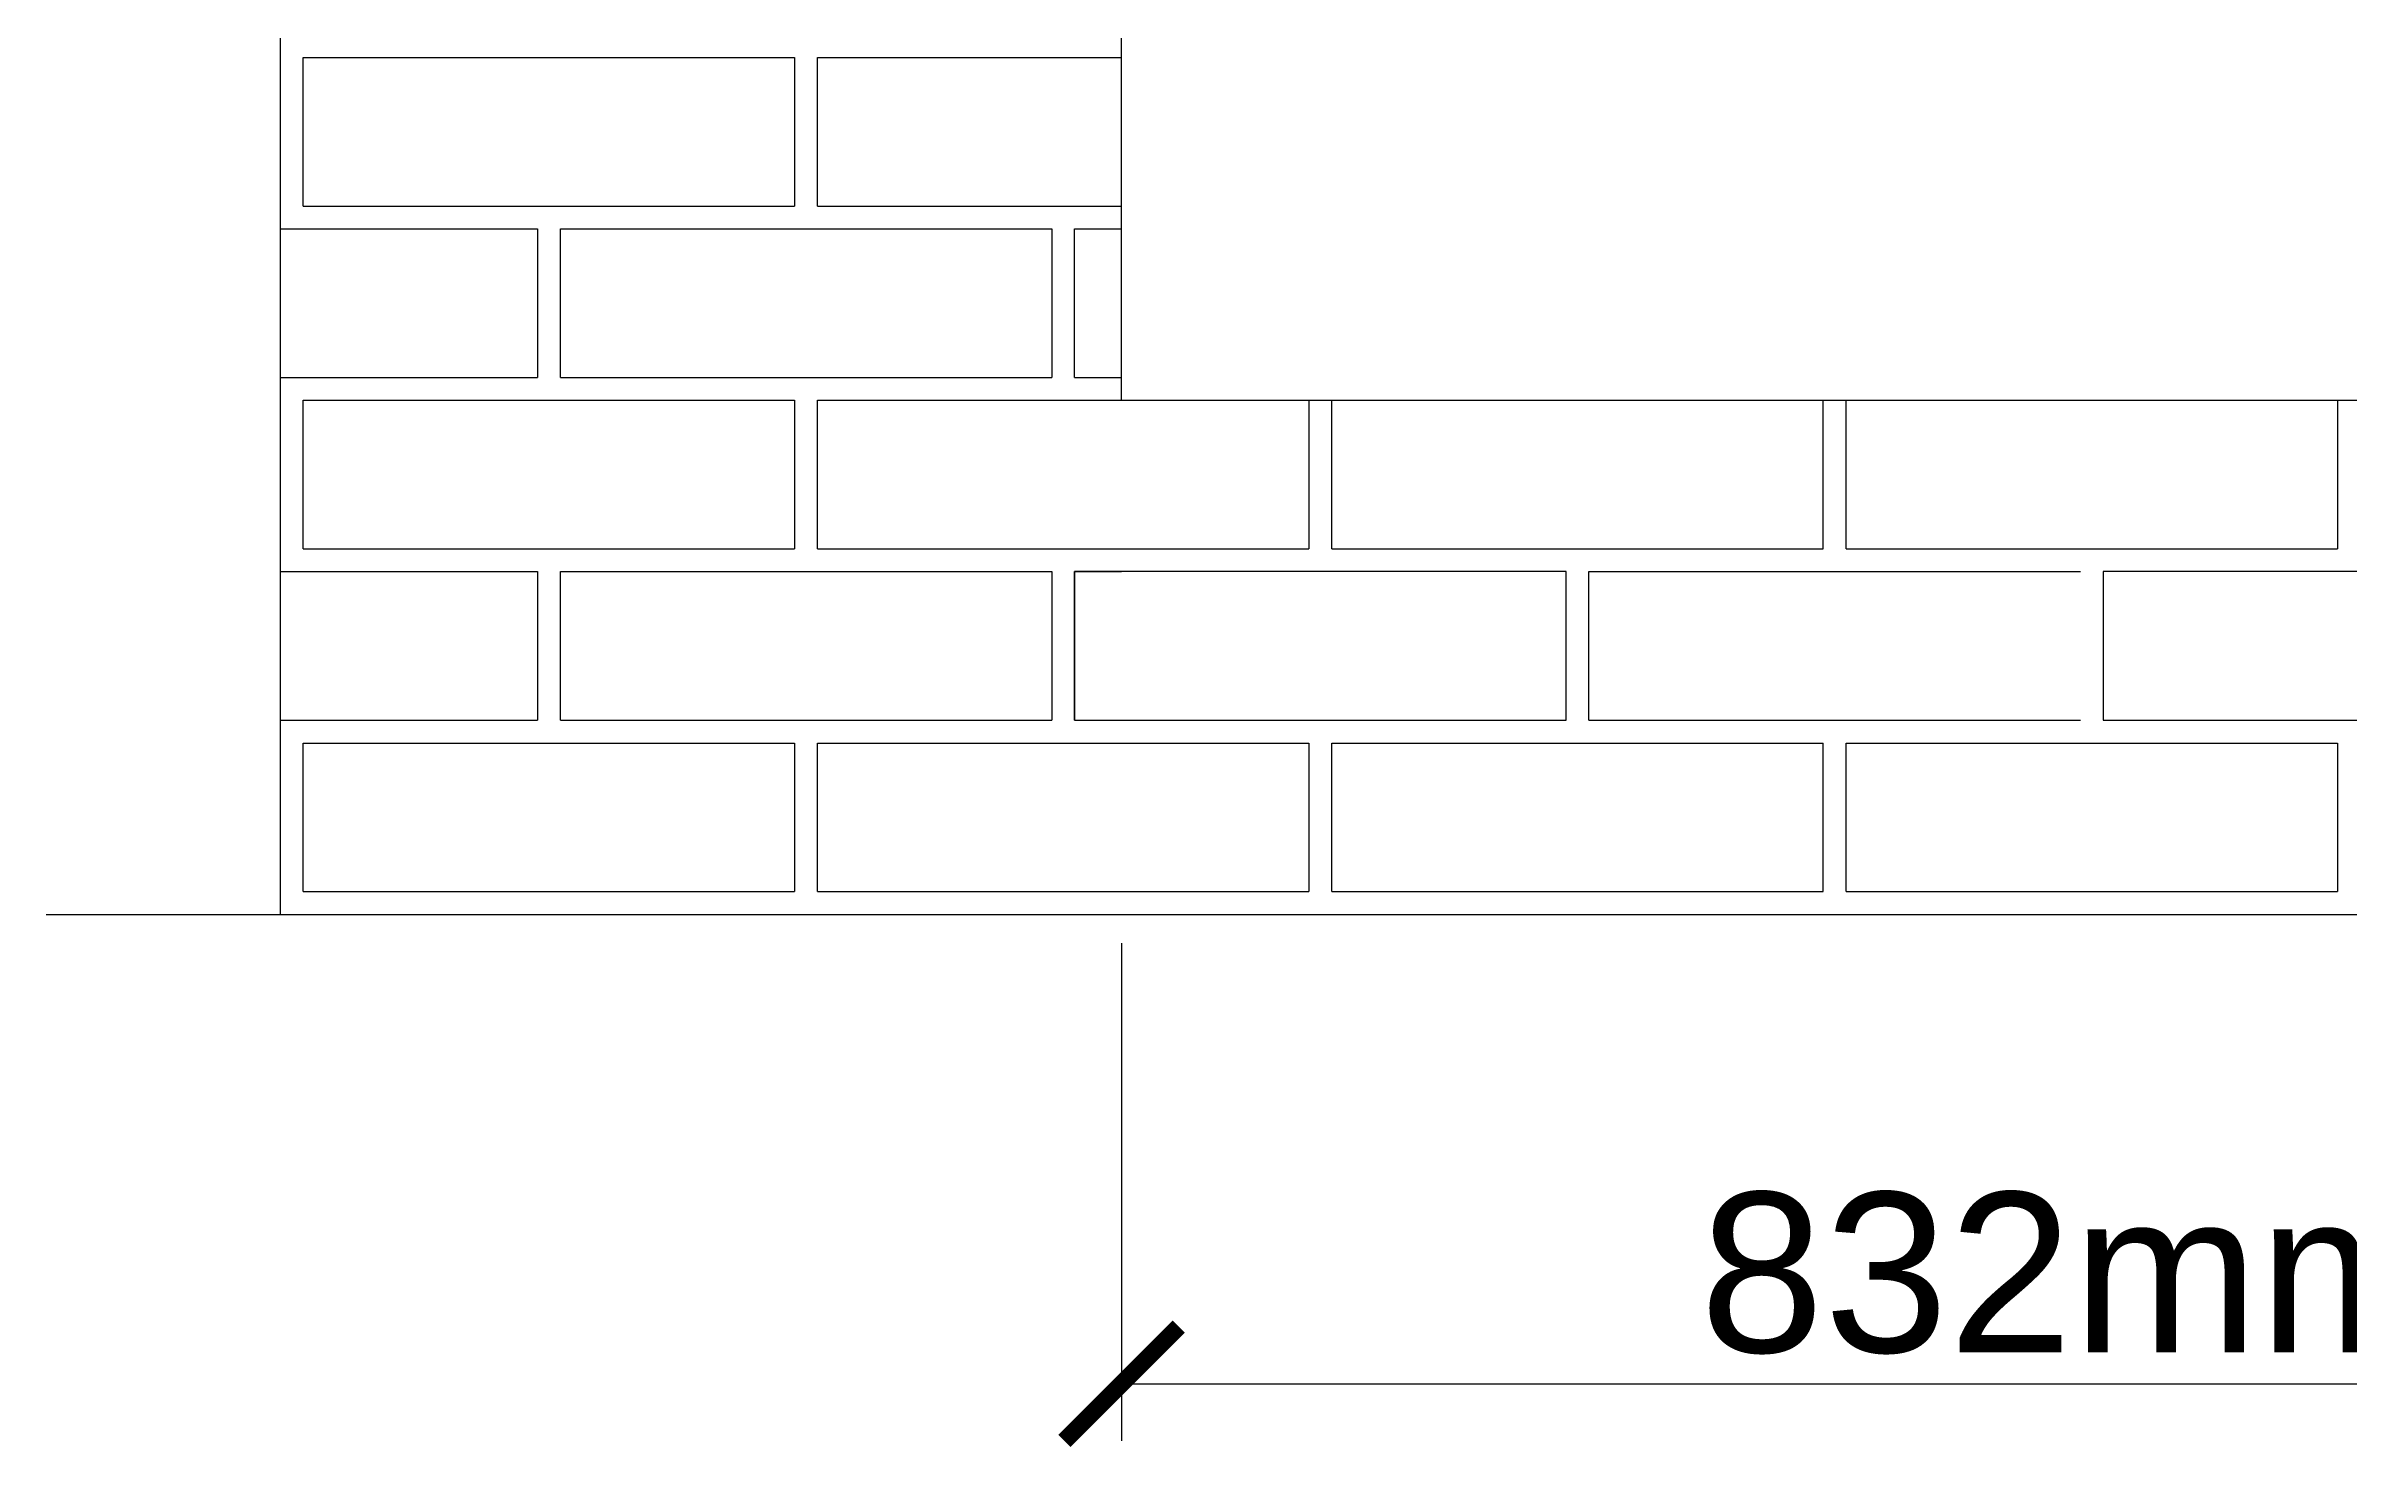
# Model space of a CAD drawing. Header units: millimetres. Extents: x -11841 to 102317, y -68819 to 40378.
# Drawn here: x 75878 to 76885, y 2655 to 3268 of the extents above; entities that cross this region are included whole.
import ezdxf

# ---------------------------------------------------------------- set-up
doc = ezdxf.new("R2010")
doc.units = ezdxf.units.MM
doc.styles.get("Standard").update_dxf_attribs({"font": 'Arial.ttf'})
doc.dimstyles.new('JRMStyle', dxfattribs={"dimtxt": 3.5, "dimasz": 2.5, "dimexe": 1.25, "dimexo": 0.625, "dimtad": 1, "dimdec": 0, "dimdsep": 46, "dimtxsty": 'Standard', "dimblk": 'ARCHTICK', "dimblk1": 'ARCHTICK', "dimblk2": 'ARCHTICK', "dimcen": 2.5, "dimadec": 0, "dimazin": 0, "dimtfac": 1, "dimtdec": 0, "dimtmove": 0, "dimatfit": 3, "dimldrblk": 'ARCHTICK', "dimfxl": 1, "dimarcsym": 0})

# ---------------------------------------------------------------- blocks, each defined once
blk = doc.blocks.new('_ArchTick')
at = {"color": 0, "linetype": 'ByBlock', "const_width": 0.15}
blk.add_lwpolyline([(-0.5, -0.5), (0.5, 0.5)], dxfattribs=at)
blk = doc.blocks.new('*D71')
at = {"color": 0, "lineweight": -2, "ltscale": 0.58, "transparency": 16777216}
for p, q in [((77180.21040927415, 3100.332281707303), (77180.21040927415, 2657.459204252184)), ((76348.21040927415, 2875.33228170709), (76348.21040927415, 2657.459204252184)), ((76348.21040927415, 2682.459204252184), (77180.21040927415, 2682.459204252184))]:
    blk.add_line(p, q, dxfattribs=at)
at = {"layer": 'Defpoints', "color": 0, "ltscale": 0.58, "transparency": 16777216}
for p in [(77180.21040927415, 3112.832281707303), (76348.21040927415, 2887.83228170709), (77180.21040927415, 2682.459204252184)]:
    blk.add_point(p, dxfattribs=at)
at = {"color": 0, "lineweight": -2, "ltscale": 0.58, "transparency": 16777216, "xscale": 50, "yscale": 50, "zscale": 50, "rotation": 180}
blk.add_blockref('_ArchTick', (76348.21040927415, 2682.459204252184), dxfattribs=at)
at = {"color": 0, "lineweight": -2, "ltscale": 0.58, "transparency": 16777216, "xscale": 50, "yscale": 50, "zscale": 50}
blk.add_blockref('_ArchTick', (77180.21040927415, 2682.459204252184), dxfattribs=at)
at = {"color": 0, "ltscale": 0.58, "transparency": 16777216, "insert": (76764.21040927415, 2730.723187881106), "char_height": 70, "attachment_point": 5}
blk.add_mtext('832mm', dxfattribs=at)

msp = doc.modelspace()

# ---------------------------------------------------------------- linework, layer by layer
at = {"ltscale": 0.58}
for p, q in [((75980.21040927415, 2887.83228170709), (75980.21040927418, 5825.832281707095)), ((76348.21040927415, 3112.832281706394), (76348.21040927415, 5137.832281707279)), ((76327.71040927463, 3187.832281705926), (76348.21040927416, 3187.832281705926)), ((76327.7104092746, 3122.832281705926), (76348.21040927415, 3122.83228170616)), ((76348.21040927415, 3112.832281706394), (77180.21040927415, 3112.832281707303)), ((76327.71040927472, 3037.832281705802), (76348.21040927415, 3037.832281705802)), ((76055.21040927463, 2972.832281706498), (76055.21040927463, 2973.002403737836)), ((76327.71040927469, 2972.832281705802), (76348.21040927416, 2972.832281705802)), ((75980.21040927415, 2887.83228170709), (77780.21040927415, 2887.83228170709)), ((76327.71040927464, 2887.832281705802), (76380.2104092742, 2887.832281705802))]:
    msp.add_line(p, q, dxfattribs=at)
for p, q in [((75990.21040927463, 3197.832281706645), (75990.21040927466, 3262.832281706645)), ((75990.21040927466, 3262.832281706645), (76205.21040927466, 3262.832281706568)), ((76205.21040927466, 3262.832281706568), (76205.21040927463, 3197.832281706568)), ((76215.21040927463, 3197.832281706565), (76215.21040927464, 3262.832281706565)), ((76215.21040927464, 3262.832281706565), (76348.21040927415, 3262.832281706517)), ((75990.21040927463, 3197.832281706645), (76205.21040927463, 3197.832281706568)), ((76215.21040927463, 3197.832281706565), (76348.21040927415, 3197.832281706518)), ((75980.21040927415, 3187.832281706648), (76092.71040927463, 3187.832281706608)), ((76092.71040927463, 3187.832281706608), (76092.7104092746, 3122.832281706608)), ((76102.7104092746, 3122.832281706605), (76102.71040927463, 3187.832281706605)), ((76102.71040927463, 3187.832281706605), (76317.71040927463, 3187.832281706528)), ((76317.71040927462, 3187.832281706528), (76317.7104092746, 3122.832281706528)), ((76317.71040927463, 3187.832281706528), (76317.7104092746, 3122.832281706528)), ((76327.7104092746, 3122.832281705926), (76327.71040927463, 3187.832281705926)), ((76327.7104092746, 3122.832281706525), (76327.71040927462, 3187.832281706525)), ((75980.21040927415, 3122.832281706648), (76092.7104092746, 3122.832281706608)), ((76102.7104092746, 3122.832281706605), (76317.7104092746, 3122.832281706528)), ((75990.21040927464, 3047.832281706521), (75990.21040927467, 3112.832281706521)), ((75990.21040927467, 3112.832281706521), (76205.21040927467, 3112.832281706445)), ((76205.21040927467, 3112.832281706445), (76205.21040927464, 3047.832281706445)), ((76215.21040927464, 3047.832281706441), (76215.21040927466, 3112.832281706441)), ((76215.21040927466, 3112.832281706441), (76348.21040927415, 3112.832281706394)), ((76215.21040927464, 3047.832281706441), (76215.21040927467, 3112.832281706441)), ((76215.21040927467, 3112.832281706441), (76430.21040927467, 3112.832281706364)), ((76430.21040927466, 3112.832281706364), (76430.21040927464, 3047.832281706364)), ((76430.21040927467, 3112.832281706364), (76430.21040927464, 3047.832281706364)), ((76440.21040927464, 3047.832281706361), (76440.21040927466, 3112.832281706361)), ((76440.21040927466, 3112.832281706361), (76655.21040927466, 3112.832281706284)), ((76655.21040927464, 3047.832281706284), (76655.21040927466, 3112.832281706284)), ((76665.21040927463, 3047.832281706281), (76665.21040927466, 3112.832281706281)), ((76665.21040927466, 3112.832281706281), (76880.21040927466, 3112.832281706204)), ((76880.21040927464, 3112.832281706204), (76880.21040927463, 3047.832281706204)), ((76880.21040927466, 3112.832281706204), (76880.21040927463, 3047.832281706204)), ((75990.21040927464, 3047.832281706521), (76205.21040927464, 3047.832281706445)), ((76215.21040927464, 3047.832281706441), (76348.21040927415, 3047.832281706394)), ((76215.21040927464, 3047.832281706441), (76430.21040927464, 3047.832281706364)), ((76440.21040927464, 3047.832281706361), (76655.21040927464, 3047.832281706284)), ((76665.21040927463, 3047.832281706281), (76880.21040927463, 3047.832281706204)), ((75980.21040927415, 3037.832281706524), (76092.71040927472, 3037.832281706485)), ((76092.71040927472, 3037.832281706485), (76092.71040927469, 2972.832281706485)), ((76102.71040927466, 2972.832281706481), (76102.71040927469, 3037.832281706481)), ((76102.71040927469, 3037.832281706481), (76317.71040927469, 3037.832281706405)), ((76317.71040927469, 3037.832281706405), (76317.71040927466, 2972.832281706405)), ((76317.71040927469, 3037.832281706405), (76317.71040927466, 2972.832281706405)), ((76327.71040927469, 2972.832281705802), (76327.71040927472, 3037.832281705802)), ((76327.71040927466, 2972.832281706401), (76327.71040927469, 3037.832281706401)), ((76542.71040927463, 3037.832281706324), (76327.71040927463, 3037.832281706401)), ((76327.71040927463, 3037.832281706401), (76327.71040927462, 2972.832281706401)), ((76542.71040927462, 2972.832281706324), (76542.71040927463, 3037.832281706324)), ((76552.71040927462, 2972.832281706321), (76552.71040927463, 3037.832281706321)), ((76552.71040927463, 3037.832281706321), (76767.71040927463, 3037.832281706244)), ((76992.71040927462, 3037.832281706164), (76777.71040927462, 3037.832281706241)), ((76777.71040927462, 3037.832281706241), (76777.7104092746, 2972.832281706241)), ((75980.21040927415, 2972.832281706524), (76092.71040927469, 2972.832281706485)), ((76102.71040927466, 2972.832281706481), (76317.71040927466, 2972.832281706405)), ((76327.71040927462, 2972.832281706401), (76542.71040927462, 2972.832281706324)), ((76552.71040927462, 2972.832281706321), (76767.71040927462, 2972.832281706244)), ((76777.7104092746, 2972.832281706241), (76992.7104092746, 2972.832281706164)), ((75990.21040927464, 2897.832281706521), (75990.21040927467, 2962.832281706521)), ((75990.21040927467, 2962.832281706521), (76205.21040927467, 2962.832281706445)), ((76205.21040927467, 2962.832281706445), (76205.21040927464, 2897.832281706445)), ((76215.21040927464, 2897.832281706441), (76215.21040927466, 2962.832281706441)), ((76215.21040927466, 2962.832281706441), (76348.21040927415, 2962.832281706393)), ((76215.21040927457, 2897.832281706441), (76215.2104092746, 2962.832281706441)), ((76215.2104092746, 2962.832281706441), (76430.2104092746, 2962.832281706364)), ((76430.21040927462, 2962.832281706364), (76430.21040927459, 2897.832281706364)), ((76430.2104092746, 2962.832281706364), (76430.21040927457, 2897.832281706364)), ((76440.21040927459, 2897.832281706361), (76440.21040927462, 2962.832281706361)), ((76440.21040927462, 2962.832281706361), (76655.21040927462, 2962.832281706284)), ((76655.21040927459, 2897.832281706284), (76655.21040927462, 2962.832281706284)), ((76665.21040927456, 2897.832281706281), (76665.21040927459, 2962.832281706281)), ((76665.21040927459, 2962.832281706281), (76880.21040927459, 2962.832281706204)), ((76880.2104092746, 2962.832281706204), (76880.21040927457, 2897.832281706204)), ((76880.21040927459, 2962.832281706204), (76880.21040927456, 2897.832281706204)), ((75990.21040927464, 2897.832281706521), (76205.21040927464, 2897.832281706445)), ((76215.21040927464, 2897.832281706441), (76348.21040927415, 2897.832281706394)), ((76215.21040927457, 2897.832281706441), (76430.21040927457, 2897.832281706364)), ((76440.21040927459, 2897.832281706361), (76655.21040927459, 2897.832281706284)), ((76665.21040927456, 2897.832281706281), (76880.21040927456, 2897.832281706204)), ((75877.71040927464, 2887.832281706561), (76092.71040927464, 2887.832281706485)), ((76102.71040927464, 2887.832281706481), (76317.71040927464, 2887.832281706405))]:
    msp.add_line(p, q)

# ---------------------------------------------------------------- dimensions: what is measured, and where the dimension line sits
dim = msp.add_linear_dim(base=(77180.21040927415, 2682.459204252184), p1=(76348.21040927415, 2887.83228170709), p2=(77180.21040927415, 3112.832281707303), dimstyle='JRMStyle', override={"dimpost": 'mm'}, dxfattribs=at)
dim.commit()
dim.dimension.update_dxf_attribs({"geometry": '*D71', "text_midpoint": (76764.21040927415, 2730.723187881106)})

doc.saveas('drawing.dxf')
